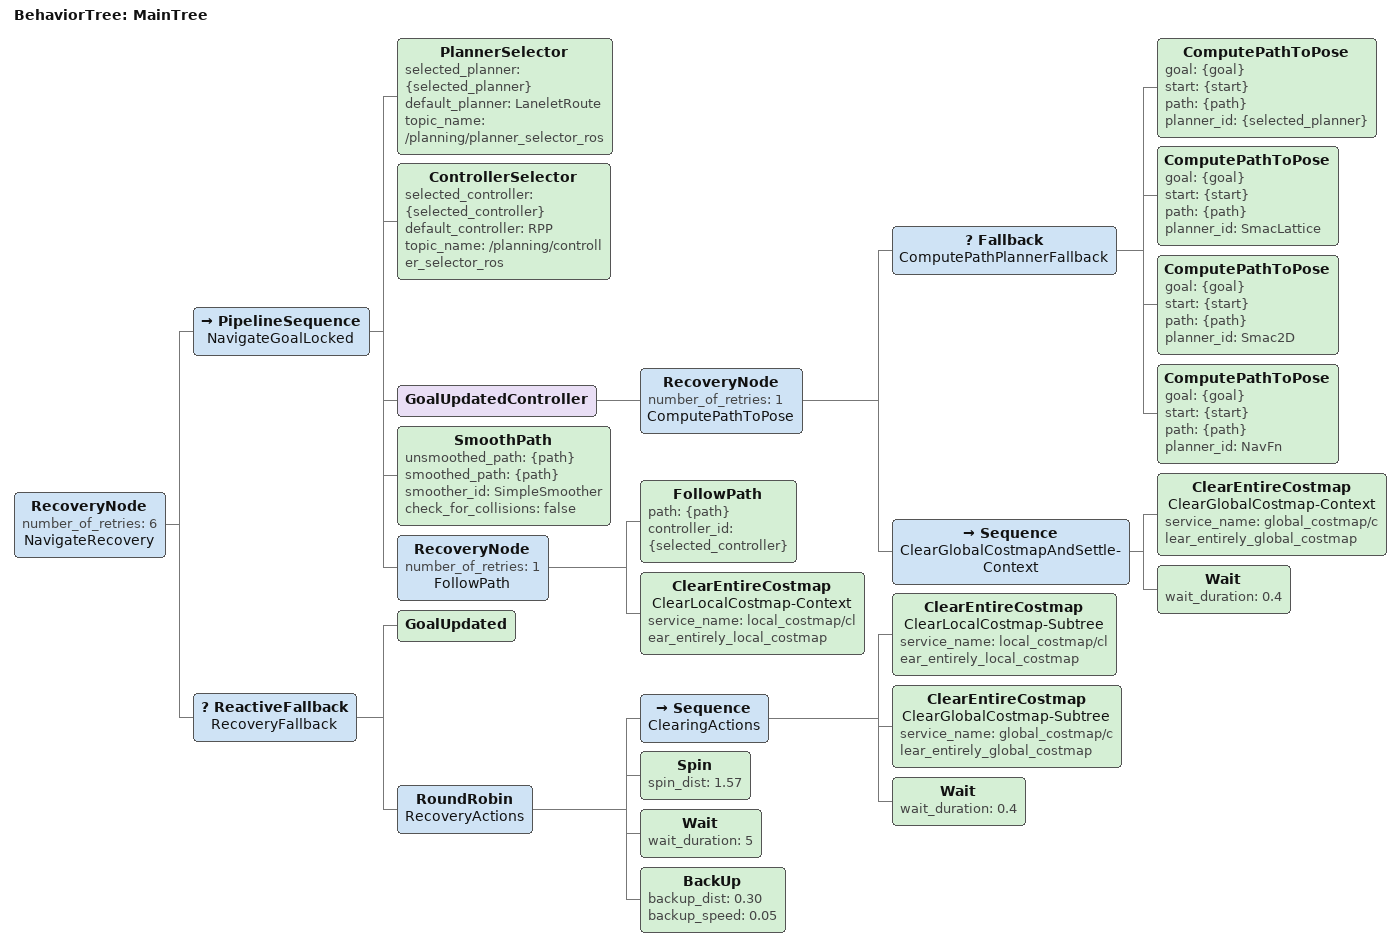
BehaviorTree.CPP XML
<root main_tree_to_execute="MainTree">
  <BehaviorTree ID="MainTree">
    <RecoveryNode number_of_retries="6" name="NavigateRecovery">
      <PipelineSequence name="NavigateGoalLocked">
        <!-- PlannerSelector sets {selected_planner} on the blackboard -->
        <!-- HH_260626 - Default to connected lanelet routing; grid planners
             remain fallback/selectable for recovery and debugging. -->
        <PlannerSelector selected_planner="{selected_planner}" default_planner="LaneletRoute" topic_name="/planning/planner_selector_ros"/>
        <ControllerSelector selected_controller="{selected_controller}" default_controller="RPP" topic_name="/planning/controller_selector_ros"/>
        <GoalUpdatedController>
          <RecoveryNode number_of_retries="1" name="ComputePathToPose">
            <!-- HH_260626 - Try connected/selected route first, then grid fallbacks. -->
            <Fallback name="ComputePathPlannerFallback">
              <ComputePathToPose goal="{goal}" start="{start}" path="{path}" planner_id="{selected_planner}"/>
              <!-- HH_260702 - Prefer curvature-aware fallback before 2D grid fallback. -->
              <ComputePathToPose goal="{goal}" start="{start}" path="{path}" planner_id="SmacLattice"/>
              <ComputePathToPose goal="{goal}" start="{start}" path="{path}" planner_id="Smac2D"/>
              <ComputePathToPose goal="{goal}" start="{start}" path="{path}" planner_id="NavFn"/>
            </Fallback>
            <Sequence name="ClearGlobalCostmapAndSettle-Context">
              <ClearEntireCostmap name="ClearGlobalCostmap-Context" service_name="global_costmap/clear_entirely_global_costmap"/>
              <!-- HH_260528 - Costmap clear->replan race guard.
                   Give global layers one short cycle to repopulate before retrying ComputePath. -->
              <Wait wait_duration="0.4"/>
            </Sequence>
          </RecoveryNode>
        </GoalUpdatedController>
        <SmoothPath unsmoothed_path="{path}" smoothed_path="{path}" smoother_id="SimpleSmoother" check_for_collisions="false"/>
        <RecoveryNode number_of_retries="1" name="FollowPath">
          <FollowPath path="{path}" controller_id="{selected_controller}"/>
          <ClearEntireCostmap name="ClearLocalCostmap-Context" service_name="local_costmap/clear_entirely_local_costmap"/>
        </RecoveryNode>
      </PipelineSequence>
      <ReactiveFallback name="RecoveryFallback">
        <GoalUpdated/>
        <RoundRobin name="RecoveryActions">
          <Sequence name="ClearingActions">
            <ClearEntireCostmap name="ClearLocalCostmap-Subtree" service_name="local_costmap/clear_entirely_local_costmap"/>
            <ClearEntireCostmap name="ClearGlobalCostmap-Subtree" service_name="global_costmap/clear_entirely_global_costmap"/>
            <!-- HH_260528 - Let clear services settle before the next recovery branch/planner retry. -->
            <Wait wait_duration="0.4"/>
          </Sequence>
          <Spin spin_dist="1.57"/>
          <Wait wait_duration="5"/>
          <BackUp backup_dist="0.30" backup_speed="0.05"/>
        </RoundRobin>
      </ReactiveFallback>
    </RecoveryNode>
  </BehaviorTree>
</root>
